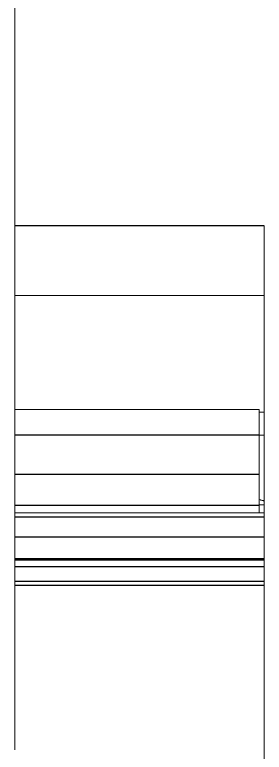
# Model space of a CAD drawing. Header units: millimetres. Extents: x 0 to 594, y 0 to 420.
# Drawn here: x 235.37 to 240.37, y 54.35 to 69.14 of the extents above; entities that cross this region are included whole.
import ezdxf

# ---------------------------------------------------------------- set-up
doc = ezdxf.new("R2010")
doc.units = ezdxf.units.MM
doc.layers.add('1', color=7, linetype='Continuous')

msp = doc.modelspace()

# ---------------------------------------------------------------- linework, layer by layer
at = {"layer": '1', "color": 7, "linetype": 'Continuous', "lineweight": 13}
for p, q in [((235.371, 169.609), (235.371, 64.909)), ((235.371, 64.909), (235.371, 63.509)), ((240.371, 51.859), (240.371, 64.909)), ((235.371, 63.509), (240.371, 63.509)), ((235.371, 63.509), (235.371, 61.222)), ((235.371, 61.222), (235.371, 60.706)), ((240.271, 61.222), (235.371, 61.222)), ((240.271, 61.222), (240.271, 60.706)), ((240.371, 61.168), (240.271, 61.168)), ((235.371, 60.706), (235.371, 59.921)), ((240.371, 60.709), (240.271, 60.709)), ((240.271, 60.706), (240.271, 59.921)), ((240.271, 59.921), (240.271, 59.299)), ((235.371, 59.309), (235.371, 59.152)), ((240.371, 59.309), (240.271, 59.309)), ((235.371, 59.065), (235.371, 59.152)), ((240.371, 59.152), (235.371, 59.152)), ((235.371, 58.663), (235.371, 59.065)), ((235.371, 58.23), (235.371, 58.663)), ((235.371, 58.198), (235.371, 58.23)), ((235.371, 58.068), (235.371, 58.198)), ((235.371, 57.771), (235.371, 58.068)), ((235.371, 57.695), (235.371, 57.771)), ((235.371, 57.695), (235.371, 54.399))]:
    msp.add_line(p, q, dxfattribs=at)
at = {"layer": '1', "color": 7, "linetype": 'Continuous', "lineweight": 25}
for p, q in [((240.371, 64.909), (235.371, 64.909)), ((240.271, 60.706), (235.371, 60.706)), ((240.271, 59.921), (235.371, 59.921)), ((240.271, 59.299), (235.371, 59.299)), ((240.371, 59.065), (235.371, 59.065)), ((240.371, 58.663), (235.371, 58.663)), ((240.371, 58.23), (235.371, 58.23)), ((240.371, 58.198), (235.371, 58.198)), ((240.371, 58.068), (235.371, 58.068)), ((240.371, 57.771), (235.371, 57.771)), ((240.371, 57.695), (235.371, 57.695))]:
    msp.add_line(p, q, dxfattribs=at)
at = {"layer": '1', "color": 7, "linetype": 'Continuous', "lineweight": 13}
msp.add_open_spline([(235.371, 59.921), (235.371, 59.714), (235.371, 59.507), (235.371, 59.299)], degree=3, dxfattribs=at)
for points, knots in [([(240.36, 59.393), (240.356, 59.394), (240.339, 59.397), (240.325, 59.4), (240.31, 59.404), (240.306, 59.406), (240.298, 59.408), (240.294, 59.41), (240.278, 59.417), (240.271, 59.423), (240.271, 59.429)], [0, 0, 0, 0, 0.068305, 0.301229, 0.301229, 0.417691, 0.417691, 0.534152, 0.534152, 1, 1, 1, 1]), ([(235.371, 59.299), (235.371, 59.262), (235.371, 59.196), (235.371, 59.124), (235.371, 59.092), (235.371, 59.088), (235.371, 59.089)], [0, 0, 0, 0, 0.28962, 0.57924, 0.86886, 1, 1, 1, 1]), ([(240.271, 59.299), (240.271, 59.262), (240.271, 59.205), (240.271, 59.161), (240.271, 59.146)], [0, 0, 0, 0, 0.579494, 1, 1, 1, 1])]:
    msp.add_open_spline(points, degree=3, knots=knots, dxfattribs=at)

doc.saveas('drawing.dxf')
